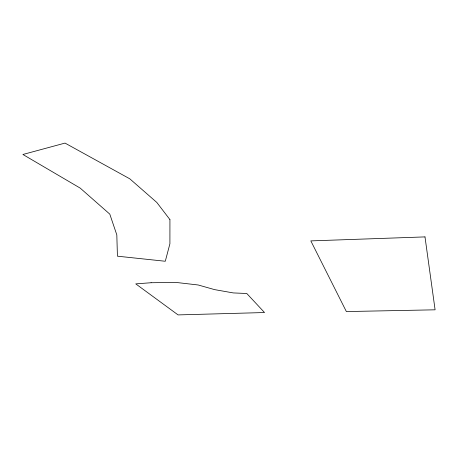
<?xml version="1.0" encoding="UTF-8"?>
<svg xmlns="http://www.w3.org/2000/svg" width="458" height="458" viewBox="0 0 458 458"><rect width="100%" height="100%" fill="white"/><g stroke="black" fill="none" stroke-linecap="round" stroke-linejoin="round"><path stroke-width="0.69" d="M169.929 219.605L169.912 243.759L165.292 261.26L117.425 256.188L116.819 234.902L109.794 214.126L80.219 188.118L22.9 154.483L65.025 143.091L129.791 178.815L156.796 202.43L169.929 219.605M151.1 282.735L135.751 283.874L178.076 314.909L264.529 312.539L246.782 293.498L233.299 292.925L214.596 289.622L198.188 284.985L176.021 282.431L151.1 282.735M424.99 236.901L310.822 240.891L346.363 311.56L435.1 309.814L424.99 236.901"/></g></svg>
